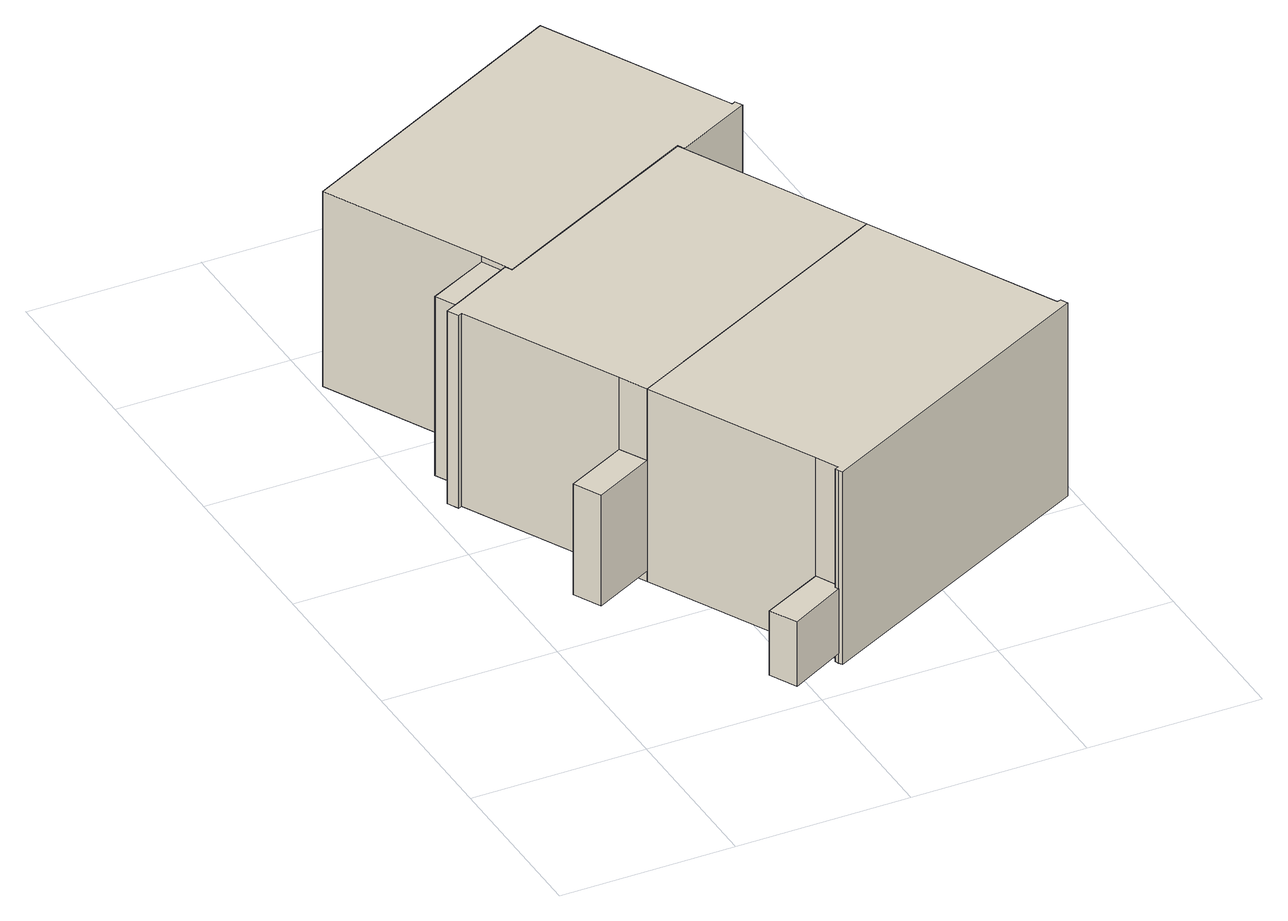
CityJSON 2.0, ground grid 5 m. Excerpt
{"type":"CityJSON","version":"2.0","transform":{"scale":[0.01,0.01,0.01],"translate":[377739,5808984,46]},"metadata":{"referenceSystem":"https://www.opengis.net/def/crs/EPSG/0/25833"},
"CityObjects":{
"building1":{"type":"Building","attributes":{"Gemeindeschluessel":"11000006","BezugspunktDach":"2200","function":"31001_1000","measuredHeight":3.37,"storeysAboveGround":1},"address":[{"country":"Germany","locality":"Berlin","thoroughfareNumber":"242 (1)","thoroughfareName":"Königsweg"}],"geometry":[{"type":"Solid","lod":"1","boundaries":[[[[0,1,2,3]],[[4,5,6,7]],[[4,7,3,2]],[[5,4,2,1]],[[6,5,1,0]],[[7,6,0,3]]]]}]},
"building2":{"type":"Building","attributes":{"Gemeindeschluessel":"11000006","BezugspunktDach":"2200","function":"31001_1000","measuredHeight":1.96,"storeysAboveGround":1},"address":[{"country":"Germany","locality":"Berlin","thoroughfareNumber":"240 (1)","thoroughfareName":"Königsweg"}],"geometry":[{"type":"Solid","lod":"1","boundaries":[[[[8,9,10,11,12,13]],[[14,15,16,17,18,19]],[[14,19,13,12]],[[15,14,12,11]],[[16,15,11,10]],[[17,16,10,9]],[[18,17,9,8]],[[19,18,8,13]]]]}]},
"building3":{"type":"Building","attributes":{"Gemeindeschluessel":"11000006","BezugspunktDach":"2200","function":"31001_1000","measuredHeight":5.45,"storeysAboveGround":1},"address":[{"country":"Germany","locality":"Berlin","thoroughfareNumber":"244 (1)","thoroughfareName":"Königsweg"}],"geometry":[{"type":"Solid","lod":"1","boundaries":[[[[20,21,22,23]],[[24,25,26,27]],[[24,27,23,22]],[[25,24,22,21]],[[26,25,21,20]],[[27,26,20,23]]]]}]},
"building4":{"type":"Building","attributes":{"Gemeindeschluessel":"11000006","BezugspunktDach":"2200","function":"31001_1010","measuredHeight":5.89,"storeysAboveGround":2},"address":[{"country":"Germany","locality":"Berlin","thoroughfareNumber":"242","thoroughfareName":"Königsweg"}],"geometry":[{"type":"Solid","lod":"1","boundaries":[[[[28,29,30,31,32,33,34,35,36,37,38]],[[39,40,41,42,43,44,45,46,47,48,49]],[[39,49,38,37]],[[40,39,37,36]],[[41,40,36,35]],[[42,41,35,34]],[[43,42,34,33]],[[44,43,33,32]],[[45,44,32,31]],[[46,45,31,30]],[[47,46,30,29]],[[48,47,29,28]],[[49,48,28,38]]]]}]},
"building5":{"type":"Building","attributes":{"Gemeindeschluessel":"11000006","BezugspunktDach":"2200","function":"31001_1010","measuredHeight":5.89,"storeysAboveGround":2},"address":[{"country":"Germany","locality":"Berlin","thoroughfareNumber":"240","thoroughfareName":"Königsweg"}],"geometry":[{"type":"Solid","lod":"1","boundaries":[[[[50,51,52,53,54,55,56,57,32,31]],[[44,58,59,60,61,62,63,64,65,45]],[[44,45,31,32]],[[58,44,32,57]],[[59,58,57,56]],[[60,59,56,55]],[[61,60,55,54]],[[62,61,54,53]],[[63,62,53,52]],[[64,63,52,51]],[[65,64,51,50]],[[45,65,50,31]]]]}]},
"building6":{"type":"Building","attributes":{"Gemeindeschluessel":"11000006","BezugspunktDach":"2200","function":"31001_1010","measuredHeight":5.94,"storeysAboveGround":2},"address":[{"country":"Germany","locality":"Berlin","thoroughfareNumber":"244","thoroughfareName":"Königsweg"}],"geometry":[{"type":"Solid","lod":"1","boundaries":[[[[66,67,68,69,70,71,72,73,74,75]],[[76,77,78,79,80,81,82,83,84,85]],[[76,85,75,74]],[[77,76,74,73]],[[78,77,73,72]],[[79,78,72,71]],[[80,79,71,70]],[[81,80,70,69]],[[82,81,69,68]],[[83,82,68,67]],[[84,83,67,66]],[[85,84,66,75]]]]}]}
},
"vertices":[
[170,589,434],[347,679,434],[306,757,434],[130,668,434],[306,757,97],[347,679,97],[170,589,97],[130,668,97],
[449,38,291],[612,125,291],[607,136,291],[618,141,291],[587,205,291],[409,116,291],[587,205,95],[618,141,95],[607,136,95],[612,125,95],[449,38,95],[409,116,95],
[101,1249,639],[277,1339,639],[244,1407,639],[66,1318,639],[244,1407,94],[277,1339,94],[101,1249,94],[66,1318,94],
[72,1195,653],[82,1200,653],[306,757,653],[347,679,653],[1186,1102,653],[928,1617,653],[918,1636,653],[287,1320,653],[277,1339,653],[101,1249,653],[55,1227,653],[101,1249,65],[277,1339,65],[287,1320,65],[918,1636,65],[928,1617,65],[1186,1102,65],[347,679,65],[306,757,65],[82,1200,65],[72,1195,65],[55,1227,65],
[587,205,653],[618,141,653],[607,136,653],[612,125,653],[618,115,653],[1477,548,653],[1467,569,653],[1456,565,653],[1456,565,65],[1467,569,65],[1477,548,65],[618,115,65],[612,125,65],[607,136,65],[618,141,65],[587,205,65],
[244,1407,655],[277,1339,655],[287,1320,655],[918,1636,655],[928,1617,655],[1149,1728,655],[1138,1750,655],[1128,1744,655],[855,2284,655],[19,1855,655],[855,2284,61],[1128,1744,61],[1138,1750,61],[1149,1728,61],[928,1617,61],[918,1636,61],[287,1320,61],[277,1339,61],[244,1407,61],[19,1855,61]
]}
